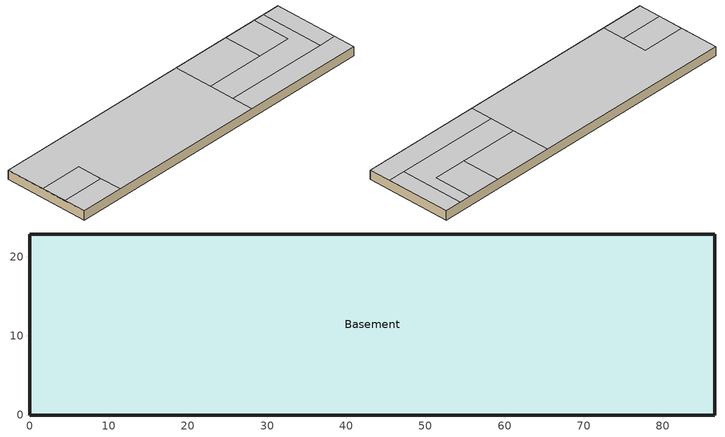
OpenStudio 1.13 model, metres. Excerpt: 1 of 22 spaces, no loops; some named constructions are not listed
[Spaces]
Basement
 floor ground (Basement Floor construction): 86.56,22.86 86.56,0 0,0 0,22.86 z-2.44
 wall ground (Basement Wall construction): 0,22.86 0,0 86.56,0 86.56,22.86 0,22.86 z-2.44:0
 ceiling to Retail_1_Flr_1: 11.58,0 11.58,5.79 0,5.79 0,0 z0
 ceiling to Laundry_Flr_1: 86.56,5.79 86.56,22.86 81.99,22.86 81.99,5.79 z0
 ceiling to Lobby_Flr_1: 81.99,5.79 81.99,22.86 78.94,22.86 78.94,12.5 53.95,12.5 53.95,5.79 z0; 53.95,0 53.95,22.86 0,22.86 0,12.5 11.58,12.5 11.58,0 z0
 ceiling to Cafe_Flr_1: 86.56,0 86.56,5.79 53.95,5.79 53.95,0 z0
 ceiling to Mech_Flr_1: 69.8,12.5 69.8,22.86 53.95,22.86 53.95,12.5 z0
 ceiling to Storage_Flr_1: 78.94,12.5 78.94,22.86 69.8,22.86 69.8,12.5 z0
 ceiling to Retail_2_Flr_1: 11.58,5.79 11.58,12.5 0,12.5 0,5.79 z0
[Schedule:Day]
Clothing Schedule Summer Clothes: 24, 0, 0.5
NECB-E-Occupancy Default|Wkdy Day: 8, 0, 0, 9, 0, 0.2, 10, 0, 0.7, 14, 0, 0.9, 15, 0, 0.5, 16, 0, 0.9, 18, 0, 0.8, 19, 0, 0.2, 24, 0, 0
NECB-E-Occupancy Sat Day: 9, 0, 0, 13, 0, 0.2, 17, 0, 0.1, 24, 0, 0
NECB-E-Occupancy Sun|Hol Day: 24, 0, 0
NECB-E-Lighting Default|Wkdy Day; NECB-E-Electric-Equipment Default|Wkdy Day: 8, 0, 0.05, 9, 0, 0.4, 10, 0, 0.7, 18, 0, 0.9, 19, 0, 0.4, 24, 0, 0.05
NECB-E-Lighting Sat Day; NECB-E-Electric-Equipment Sat Day: 9, 0, 0.05, 10, 0, 0.5, 15, 0, 0.9, 16, 0, 0.7, 17, 0, 0.5, 24, 0, 0.05
NECB-E-Lighting Sun|Hol Day; NECB-E-Electric-Equipment Sun|Hol Day: 24, 0, 0.05
NECB-B-Occupancy Default|Wkdy Day: 1, 0, 0.3, 2, 0, 0.1, 9, 0, 0, 10, 0, 0.1, 11, 0, 0.2, 12, 0, 0.5, 13, 0, 0.9, 14, 0, 0.8, 15, 0, 0.5, 17, 0, 0.2, 18, 0, 0.3, 19, 0, 0.6, 22, 0, 0.9, 23, 0, 0.6, 24, 0, 0.4
NECB-B-Occupancy Sat Day: 1, 0, 0.5, 2, 0, 0.3, 9, 0, 0, 10, 0, 0.1, 11, 0, 0.2, 12, 0, 0.5, 13, 0, 0.9, 14, 0, 0.8, 15, 0, 0.5, 17, 0, 0.2, 18, 0, 0.3, 19, 0, 0.6, 22, 0, 0.9, 24, 0, 0.6
NECB-B-Occupancy Sun|Hol Day: 1, 0, 0.1, 2, 0, 0.3, 10, 0, 0, 11, 0, 0.1, 12, 0, 0.4, 14, 0, 0.5, 15, 0, 0.4, 18, 0, 0.2, 19, 0, 0.5, 21, 0, 0.7, 22, 0, 0.5, 23, 0, 0.3, 24, 0, 0.1
NECB-B-Lighting Default|Wkdy Day; NECB-B-Lighting Sat Day; NECB-B-Electric-Equipment Default|Wkdy Day; NECB-B-Electric-Equipment Sat Day: 1, 0, 0.9, 2, 0, 0.5, 9, 0, 0.1, 10, 0, 0.5, 11, 0, 0.7, 24, 0, 0.9
NECB-B-Lighting Sun|Hol Day; NECB-B-Electric-Equipment Sun|Hol Day: 2, 0, 0.5, 10, 0, 0.1, 11, 0, 0.5, 23, 0, 0.9, 24, 0, 0.5
NECB-C-Occupancy Default|Wkdy Day: 8, 0, 0, 9, 0, 0.1, 10, 0, 0.2, 12, 0, 0.5, 16, 0, 0.7, 17, 0, 0.8, 18, 0, 0.7, 19, 0, 0.5, 21, 0, 0.3, 24, 0, 0
NECB-C-Occupancy Sat Day: 8, 0, 0, 9, 0, 0.1, 10, 0, 0.2, 11, 0, 0.5, 12, 0, 0.6, 13, 0, 0.8, 16, 0, 0.9, 17, 0, 0.8, 18, 0, 0.7, 19, 0, 0.5, 21, 0, 0.2, 24, 0, 0
NECB-C-Occupancy Sun|Hol Day: 10, 0, 0, 11, 0, 0.1, 13, 0, 0.2, 18, 0, 0.4, 19, 0, 0.2, 24, 0, 0
NECB-C-Lighting Default|Wkdy Day; NECB-C-Lighting Sat Day; NECB-C-Electric-Equipment Default|Wkdy Day; NECB-C-Electric-Equipment Sat Day: 8, 0, 0.05, 9, 0, 0.5, 19, 0, 0.9, 20, 0, 0.6, 21, 0, 0.5, 24, 0, 0.05
NECB-C-Lighting Sun|Hol Day; NECB-C-Electric-Equipment Sun|Hol Day: 10, 0, 0.05, 11, 0, 0.5, 18, 0, 0.9, 19, 0, 0.6, 24, 0, 0.05
NECB-H-Occupancy Default|Wkdy Day; NECB-H-Occupancy Sat Day; NECB-H-Occupancy Sun|Hol Day; NECB-H-Lighting Default|Wkdy Day; NECB-H-Lighting Sat Day; NECB-H-Lighting Sun|Hol Day; NECB-H-Electric-Equipment Default|Wkdy Day; NECB-H-Electric-Equipment Sat Day; NECB-H-Electric-Equipment Sun|Hol Day: 24, 0, 0.9
NECB-F-Occupancy Default|Wkdy Day: 7, 0, 0.9, 8, 0, 0.7, 10, 0, 0.4, 16, 0, 0.2, 17, 0, 0.3, 20, 0, 0.5, 22, 0, 0.7, 23, 0, 0.8, 24, 0, 0.9
NECB-F-Occupancy Sat Day: 1, 0, 0.7, 7, 0, 0.9, 8, 0, 0.7, 10, 0, 0.5, 18, 0, 0.3, 19, 0, 0.5, 22, 0, 0.6, 24, 0, 0.7
NECB-F-Occupancy Sun|Hol Day: 1, 0, 0.8, 9, 0, 0.7, 12, 0, 0.5, 14, 0, 0.3, 17, 0, 0.2, 18, 0, 0.3, 20, 0, 0.4, 22, 0, 0.6, 24, 0, 0.8
NECB-F-Lighting Default|Wkdy Day; NECB-F-Electric-Equipment Default|Wkdy Day: 1, 0, 0.3, 3, 0, 0.2, 6, 0, 0.1, 7, 0, 0.2, 8, 0, 0.4, 9, 0, 0.5, 11, 0, 0.4, 12, 0, 0.3, 19, 0, 0.2, 20, 0, 0.6, 21, 0, 0.8, 22, 0, 0.9, 23, 0, 0.8, 24, 0, 0.6
NECB-F-Lighting Sat Day; NECB-F-Electric-Equipment Sat Day: 1, 0, 0.3, 3, 0, 0.2, 7, 0, 0.1, 9, 0, 0.3, 11, 0, 0.4, 12, 0, 0.3, 19, 0, 0.2, 20, 0, 0.6, 23, 0, 0.7, 24, 0, 0.6
NECB-F-Lighting Sun|Hol Day; NECB-F-Electric-Equipment Sun|Hol Day: 3, 0, 0.3, 7, 0, 0.2, 8, 0, 0.3, 10, 0, 0.4, 14, 0, 0.3, 19, 0, 0.2, 20, 0, 0.5, 21, 0, 0.7, 22, 0, 0.8, 23, 0, 0.6, 24, 0, 0.5
